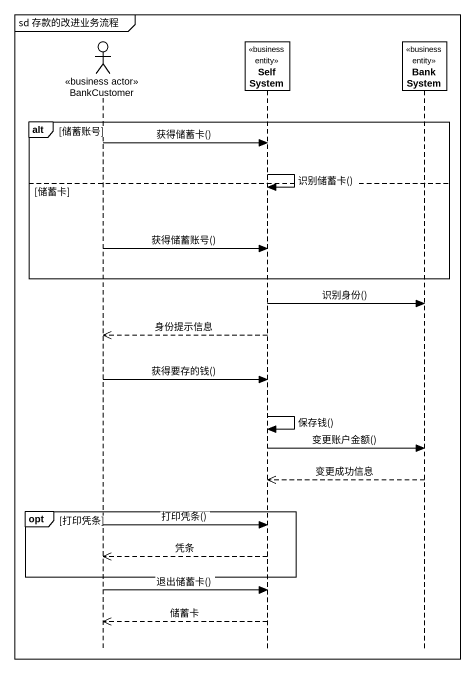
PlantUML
@startuml
mainframe sd 存款的改进业务流程
hide footbox
actor BankCustomer <<business actor>>
participant SelfSystem <<business entity>>
participant BankSystem <<business entity>>

alt 储蓄账号
  BankCustomer -> SelfSystem : 获得储蓄卡()
  SelfSystem -> SelfSystem : 识别储蓄卡()
else 储蓄卡
  BankCustomer -> SelfSystem : 获得储蓄账号()
end
SelfSystem -> BankSystem : 识别身份()
SelfSystem -->> BankCustomer : 身份提示信息
BankCustomer -> SelfSystem : 获得要存的钱()
SelfSystem -> SelfSystem : 保存钱()
SelfSystem -> BankSystem : 变更账户金额()
BankSystem -->> SelfSystem : 变更成功信息
opt 打印凭条
  BankCustomer -> SelfSystem : 打印凭条()
  SelfSystem -->> BankCustomer : 凭条
end
BankCustomer -> SelfSystem : 退出储蓄卡()
SelfSystem -->> BankCustomer : 储蓄卡
@enduml
